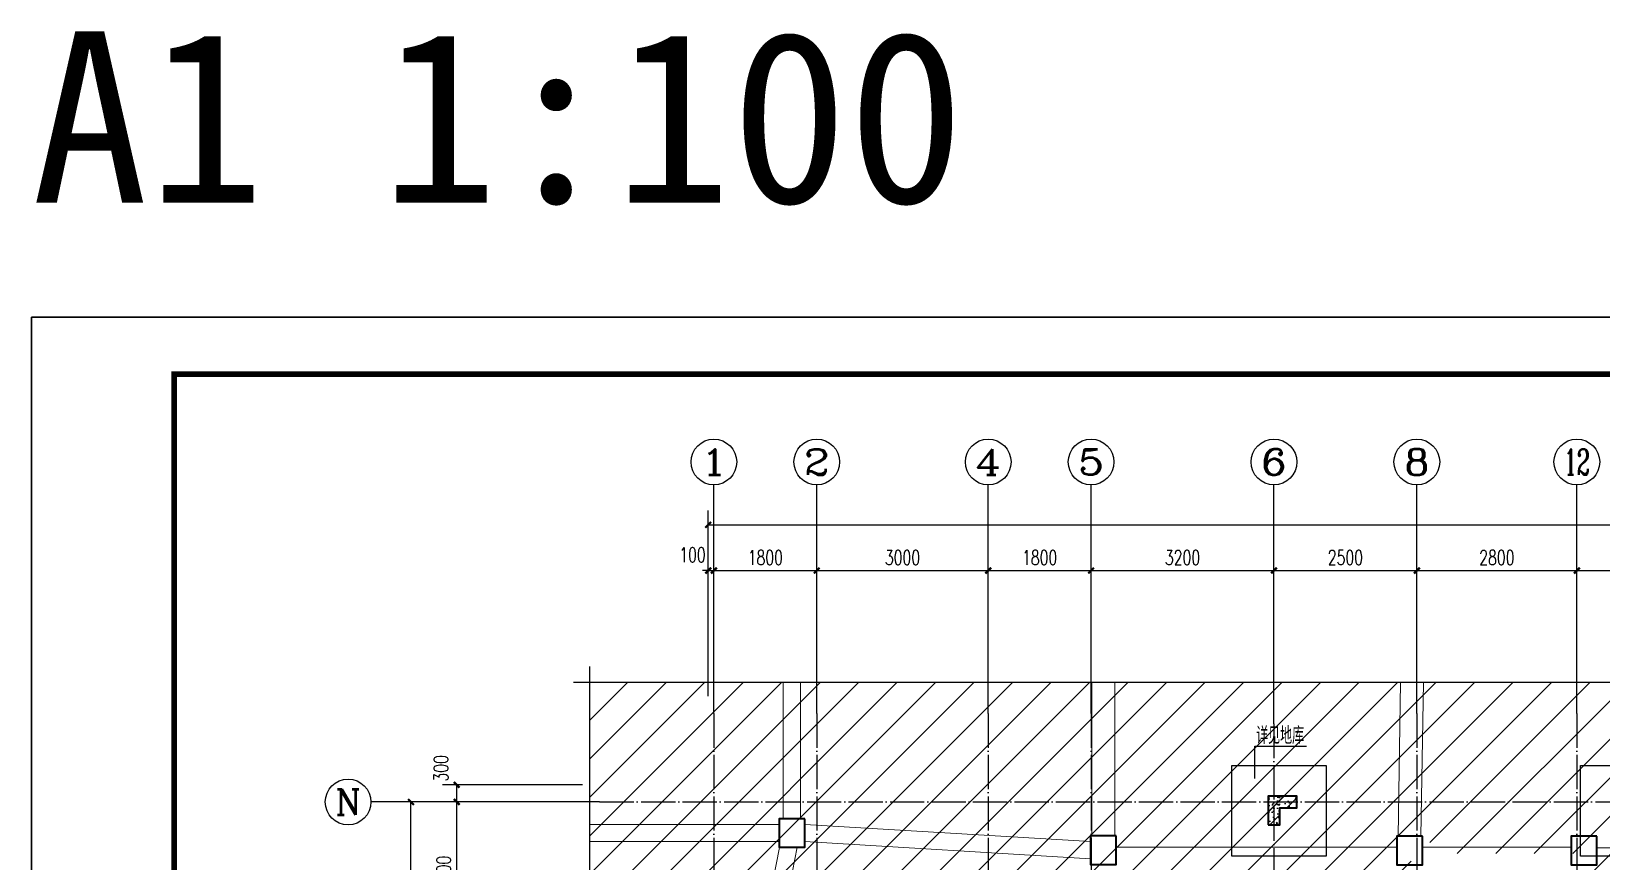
# Model space of a CAD drawing. Extents: x 393367 to 3005760, y 4998 to 826018.
# Drawn here: x 2480869 to 2508343, y 577834 to 592362 of the extents above; entities that cross this region are included whole.
import ezdxf
from ezdxf.enums import TextEntityAlignment as Align

# ---------------------------------------------------------------- set-up
doc = ezdxf.new("R2010")
doc.units = 0
doc.header["$LTSCALE"] = 1000
doc.linetypes.add('DOTE', pattern=[2.42, 2, -0.2, 0.02, -0.2])
doc.linetypes.add('虚线', pattern=[500, 300, -200])
doc.layers.get('0').update_dxf_attribs({"linetype": 'CONTINUOUS'})
doc.layers.get('Defpoints').update_dxf_attribs({"linetype": 'CONTINUOUS'})
for name, color, linetype in [('-TK', 7, 'CONTINUOUS'), ('AXIS', 3, 'CONTINUOUS'), ('AXIS_TEXT', 7, 'CONTINUOUS'), ('BEAM_CONT', 4, 'CONTINUOUS'), ('COLU', 7, 'CONTINUOUS'), ('COLU_HATCH', 251, 'CONTINUOUS'), ('DOTE', 8, 'DOTE'), ('S-填充', 251, 'CONTINUOUS'), ('S-引出线', 40, 'CONTINUOUS'), ('S-楼板文字', 7, 'CONTINUOUS'), ('THIN', 7, 'CONTINUOUS')]:
    doc.layers.add(name, color=color, linetype=linetype)
doc.layers.add('yichutu', color=7, linetype='CONTINUOUS', true_color=0xffffff, plot=False)
doc.layers.add('砼梁虚线', color=4, linetype='虚线', lineweight=18)
doc.styles.add('_TCH_AXIS', font='COMPLEX', dxfattribs={"bigfont": 'GBCBIG'})
doc.styles.add('_TCH_DIM_T3', font='SIMPLEX', dxfattribs={"width": 0.705882, "bigfont": 'GBCBIG'})
doc.styles.add('COMPLEX', font='COMPLEX')
doc.styles.add('TSSD_Rein', font='Tssdeng.shx', dxfattribs={"width": 0.7, "bigfont": 'hztxt.shx'})
doc.dimstyles.new('_TCH_ARCH&&100', dxfattribs={"dimtxt": 255, "dimasz": 100, "dimexe": 250, "dimexo": 300, "dimgap": 100, "dimtad": 1, "dimdec": 0, "dimzin": 0, "dimdsep": 46, "dimtxsty": '_TCH_DIM_T3', "dimblk": 'ARCHTICK', "dimcen": 0.09, "dimclrt": 7, "dimazin": 2, "dimtfac": 1, "dimtdec": 0, "dimtix": 1, "dimtmove": 2, "dimatfit": 3, "dimldrblk": 'ARCHTICK', "dimfxl": 1, "dimtolj": 1, "dimtzin": 0, "dimarcsym": 0})

# ---------------------------------------------------------------- blocks, each defined once
blk = doc.blocks.new('A1')
blk.add_lwpolyline([(0, 59400), (0, 0), (84100, 0), (84100, 59400)], close=True)
at = {"const_width": 100}
blk.add_lwpolyline([(2500, 58400), (2500, 1000), (83100, 1000), (83100, 58400)], close=True, dxfattribs=at)
blk = doc.blocks.new('_ArchTick')
at = {"color": 0, "linetype": 'ByBlock', "const_width": 0.4}
blk.add_lwpolyline([(-0.5, -0.5), (0.5, 0.5)], dxfattribs=at)
blk = doc.blocks.new('*D2518')
at = {"layer": 'AXIS', "color": 0, "lineweight": -2}
for p, q in [((2490511, 578877), (2487261, 578877)), ((2487511, 563627), (2487511, 578877)), ((2490511, 563627), (2487261, 563627))]:
    blk.add_line(p, q, dxfattribs=at)
at = {"layer": 'Defpoints', "color": 0}
for p in [(2487511, 578877), (2490811, 578877), (2490811, 563627)]:
    blk.add_point(p, dxfattribs=at)
at = {"layer": 'AXIS', "color": 0, "lineweight": -2, "xscale": 100, "yscale": 100, "zscale": 100}
for p, rotation in [((2487511, 578877), 90), ((2487511, 563627), 270)]:
    blk.add_blockref('_ArchTick', p, dxfattribs=dict(at, rotation=rotation))
at = {"layer": 'AXIS', "color": 7, "insert": (2487283, 571252), "char_height": 255, "attachment_point": 5, "rotation": 90, "style": '_TCH_DIM_T3'}
blk.add_mtext('\\A1;15250', dxfattribs=at)
blk = doc.blocks.new('*D2529')
at = {"layer": 'AXIS', "color": 0, "lineweight": -2}
for p, q in [((2492711, 580727), (2492711, 583177)), ((2492811, 580727), (2492811, 583177)), ((2492711, 582927), (2492611, 582927)), ((2492711, 582927), (2492811, 582927)), ((2492811, 582927), (2492911, 582927))]:
    blk.add_line(p, q, dxfattribs=at)
at = {"layer": 'Defpoints', "color": 0}
for p in [(2492811, 582927), (2492711, 580427), (2492811, 580427)]:
    blk.add_point(p, dxfattribs=at)
at = {"layer": 'AXIS', "color": 0, "lineweight": -2, "xscale": 100, "yscale": 100, "zscale": 100}
blk.add_blockref('_ArchTick', (2492711, 582927), dxfattribs=at)
at = {"layer": 'AXIS', "color": 0, "lineweight": -2, "xscale": 100, "yscale": 100, "zscale": 100, "rotation": 180}
blk.add_blockref('_ArchTick', (2492811, 582927), dxfattribs=at)
at = {"layer": 'AXIS', "color": 7, "insert": (2492436, 583202), "char_height": 255, "attachment_point": 5, "style": '_TCH_DIM_T3'}
blk.add_mtext('\\A1;100', dxfattribs=at)
blk = doc.blocks.new('*D2530')
at = {"layer": 'AXIS', "color": 0, "lineweight": -2}
for p, q in [((2492811, 580727), (2492811, 583177)), ((2494611, 580727), (2494611, 583177)), ((2492811, 582927), (2494611, 582927))]:
    blk.add_line(p, q, dxfattribs=at)
at = {"layer": 'Defpoints', "color": 0}
for p in [(2494611, 582927), (2492811, 580427), (2494611, 580427)]:
    blk.add_point(p, dxfattribs=at)
at = {"layer": 'AXIS', "color": 0, "lineweight": -2, "xscale": 100, "yscale": 100, "zscale": 100, "rotation": 180}
blk.add_blockref('_ArchTick', (2492811, 582927), dxfattribs=at)
at = {"layer": 'AXIS', "color": 0, "lineweight": -2, "xscale": 100, "yscale": 100, "zscale": 100}
blk.add_blockref('_ArchTick', (2494611, 582927), dxfattribs=at)
at = {"layer": 'AXIS', "color": 7, "insert": (2493711, 583154), "char_height": 255, "attachment_point": 5, "style": '_TCH_DIM_T3'}
blk.add_mtext('\\A1;1800', dxfattribs=at)
blk = doc.blocks.new('*D2531')
at = {"layer": 'AXIS', "color": 0, "lineweight": -2}
for p, q in [((2494611, 580727), (2494611, 583177)), ((2497611, 580727), (2497611, 583177)), ((2494611, 582927), (2497611, 582927))]:
    blk.add_line(p, q, dxfattribs=at)
at = {"layer": 'Defpoints', "color": 0}
for p in [(2497611, 582927), (2494611, 580427), (2497611, 580427)]:
    blk.add_point(p, dxfattribs=at)
at = {"layer": 'AXIS', "color": 0, "lineweight": -2, "xscale": 100, "yscale": 100, "zscale": 100, "rotation": 180}
blk.add_blockref('_ArchTick', (2494611, 582927), dxfattribs=at)
at = {"layer": 'AXIS', "color": 0, "lineweight": -2, "xscale": 100, "yscale": 100, "zscale": 100}
blk.add_blockref('_ArchTick', (2497611, 582927), dxfattribs=at)
at = {"layer": 'AXIS', "color": 7, "insert": (2496111, 583154), "char_height": 255, "attachment_point": 5, "style": '_TCH_DIM_T3'}
blk.add_mtext('\\A1;3000', dxfattribs=at)
blk = doc.blocks.new('*D2532')
at = {"layer": 'AXIS', "color": 0, "lineweight": -2}
for p, q in [((2497611, 580727), (2497611, 583177)), ((2499411, 580727), (2499411, 583177)), ((2497611, 582927), (2499411, 582927))]:
    blk.add_line(p, q, dxfattribs=at)
at = {"layer": 'Defpoints', "color": 0}
for p in [(2499411, 582927), (2497611, 580427), (2499411, 580427)]:
    blk.add_point(p, dxfattribs=at)
at = {"layer": 'AXIS', "color": 0, "lineweight": -2, "xscale": 100, "yscale": 100, "zscale": 100, "rotation": 180}
blk.add_blockref('_ArchTick', (2497611, 582927), dxfattribs=at)
at = {"layer": 'AXIS', "color": 0, "lineweight": -2, "xscale": 100, "yscale": 100, "zscale": 100}
blk.add_blockref('_ArchTick', (2499411, 582927), dxfattribs=at)
at = {"layer": 'AXIS', "color": 7, "insert": (2498511, 583154), "char_height": 255, "attachment_point": 5, "style": '_TCH_DIM_T3'}
blk.add_mtext('\\A1;1800', dxfattribs=at)
blk = doc.blocks.new('*D2533')
at = {"layer": 'AXIS', "color": 0, "lineweight": -2}
for p, q in [((2505111, 580727), (2505111, 583177)), ((2507911, 580727), (2507911, 583177)), ((2505111, 582927), (2507911, 582927))]:
    blk.add_line(p, q, dxfattribs=at)
at = {"layer": 'Defpoints', "color": 0}
for p in [(2507911, 582927), (2505111, 580427), (2507911, 580427)]:
    blk.add_point(p, dxfattribs=at)
at = {"layer": 'AXIS', "color": 0, "lineweight": -2, "xscale": 100, "yscale": 100, "zscale": 100, "rotation": 180}
blk.add_blockref('_ArchTick', (2505111, 582927), dxfattribs=at)
at = {"layer": 'AXIS', "color": 0, "lineweight": -2, "xscale": 100, "yscale": 100, "zscale": 100}
blk.add_blockref('_ArchTick', (2507911, 582927), dxfattribs=at)
at = {"layer": 'AXIS', "color": 7, "insert": (2506511, 583154), "char_height": 255, "attachment_point": 5, "style": '_TCH_DIM_T3'}
blk.add_mtext('\\A1;2800', dxfattribs=at)
blk = doc.blocks.new('*D2534')
at = {"layer": 'AXIS', "color": 0, "lineweight": -2}
for p, q in [((2507911, 580727), (2507911, 583177)), ((2510411, 580727), (2510411, 583177)), ((2507911, 582927), (2510411, 582927))]:
    blk.add_line(p, q, dxfattribs=at)
at = {"layer": 'Defpoints', "color": 0}
for p in [(2510411, 582927), (2507911, 580427), (2510411, 580427)]:
    blk.add_point(p, dxfattribs=at)
at = {"layer": 'AXIS', "color": 0, "lineweight": -2, "xscale": 100, "yscale": 100, "zscale": 100, "rotation": 180}
blk.add_blockref('_ArchTick', (2507911, 582927), dxfattribs=at)
at = {"layer": 'AXIS', "color": 0, "lineweight": -2, "xscale": 100, "yscale": 100, "zscale": 100}
blk.add_blockref('_ArchTick', (2510411, 582927), dxfattribs=at)
at = {"layer": 'AXIS', "color": 7, "insert": (2509161, 583154), "char_height": 255, "attachment_point": 5, "style": '_TCH_DIM_T3'}
blk.add_mtext('\\A1;2500', dxfattribs=at)
blk = doc.blocks.new('*D2539')
at = {"layer": 'AXIS', "color": 0, "lineweight": -2}
for p, q in [((2492711, 580727), (2492711, 583977)), ((2547711, 580727), (2547711, 583977)), ((2492711, 583727), (2547711, 583727))]:
    blk.add_line(p, q, dxfattribs=at)
at = {"layer": 'Defpoints', "color": 0}
for p in [(2547711, 583727), (2492711, 580427), (2547711, 580427)]:
    blk.add_point(p, dxfattribs=at)
at = {"layer": 'AXIS', "color": 0, "lineweight": -2, "xscale": 100, "yscale": 100, "zscale": 100, "rotation": 180}
blk.add_blockref('_ArchTick', (2492711, 583727), dxfattribs=at)
at = {"layer": 'AXIS', "color": 0, "lineweight": -2, "xscale": 100, "yscale": 100, "zscale": 100}
blk.add_blockref('_ArchTick', (2547711, 583727), dxfattribs=at)
at = {"layer": 'AXIS', "color": 7, "insert": (2520211, 583954), "char_height": 255, "attachment_point": 5, "style": '_TCH_DIM_T3'}
blk.add_mtext('\\A1;55000', dxfattribs=at)
blk = doc.blocks.new('_axiso')
blk.add_circle((0, 0), 0.5)
at = {"layer": 'AXIS_TEXT', "style": 'COMPLEX', "width": 1.041667}
blk.add_attdef('A', text='', height=0.56, dxfattribs=at).set_placement((-0.25, -0.28), (0.25, -0.28), align=Align.FIT)
blk = doc.blocks.new('*D2542')
at = {"layer": 'AXIS', "color": 0, "lineweight": -2}
for p, q in [((2490511, 578877), (2488061, 578877)), ((2488311, 576377), (2488311, 578877)), ((2490511, 576377), (2488061, 576377))]:
    blk.add_line(p, q, dxfattribs=at)
at = {"layer": 'Defpoints', "color": 0}
for p in [(2488311, 578877), (2490811, 578877), (2490811, 576377)]:
    blk.add_point(p, dxfattribs=at)
at = {"layer": 'AXIS', "color": 0, "lineweight": -2, "xscale": 100, "yscale": 100, "zscale": 100}
for p, rotation in [((2488311, 578877), 90), ((2488311, 576377), 270)]:
    blk.add_blockref('_ArchTick', p, dxfattribs=dict(at, rotation=rotation))
at = {"layer": 'AXIS', "color": 7, "insert": (2488083, 577627), "char_height": 255, "attachment_point": 5, "rotation": 90, "style": '_TCH_DIM_T3'}
blk.add_mtext('\\A1;2500', dxfattribs=at)
blk = doc.blocks.new('*D2543')
at = {"layer": 'AXIS', "color": 0, "lineweight": -2}
for p, q in [((2490511, 579177), (2488061, 579177)), ((2488311, 578877), (2488311, 579177)), ((2490511, 578877), (2488061, 578877))]:
    blk.add_line(p, q, dxfattribs=at)
at = {"layer": 'Defpoints', "color": 0}
for p in [(2488311, 579177), (2490811, 579177), (2490811, 578877)]:
    blk.add_point(p, dxfattribs=at)
at = {"layer": 'AXIS', "color": 0, "lineweight": -2, "xscale": 100, "yscale": 100, "zscale": 100}
for p, rotation in [((2488311, 579177), 90), ((2488311, 578877), 270)]:
    blk.add_blockref('_ArchTick', p, dxfattribs=dict(at, rotation=rotation))
at = {"layer": 'AXIS', "color": 7, "insert": (2488036, 579466), "char_height": 255, "attachment_point": 5, "rotation": 90, "style": '_TCH_DIM_T3'}
blk.add_mtext('\\A1;300', dxfattribs=at)
blk = doc.blocks.new('A$C36D82429')
at = {"layer": 'COLU_HATCH'}
h = blk.add_hatch(dxfattribs=at)
h.set_pattern_fill('ARMORED', color=40, scale=35, style=0)
h.set_pattern_definition([(50, (-2413348.44, -676575.43), (251.041064, -21.963247), [26.25, -288.75]), (355, (-2413348.44, -676575.43), (-48.562967, 263.267247), [21, -231]), (100.4514, (-2413327.52, -676577.26), (202.478284, 241.30384), [22.309066, -245.39974]), (46.1842, (-2413348.44, -676505.43), (373.534367, -57.931655), [39.375, -433.125]), (96.6356, (-2413317.3, -676510.26), (327.131947, 340.941255), [33.4636, -368.09955]), (351.1842, (-2413348.44, -676505.43), (327.13168, 340.94151), [31.5, -346.5]), (21, (-2413313.44, -676522.93), (208.917468, -140.916612), [26.25, -288.75]), (326, (-2413313.44, -676522.93), (85.160366, 253.802516), [21, -231]), (71.4514, (-2413296.03, -676534.67), (294.07792, 112.885674), [22.309067, -245.39974]), (37.5, (-2413348.44, -676575.43), (4.2559494, 116.512849), [0, -228.2, 0, -234.5, 0, -231.875]), (7.5, (-2413348.44, -676575.43), (92.074338, 138.044099), [0, -133.7, 0, -222.95, 0, -88.375]), (327.5, (-2413426.49, -676575.43), (186.8378527, -7.894205), [0, -87.5, 0, -273, 0, -362.25]), (317.5, (-2413461.5, -676575.43), (204.115159, 35.036744), [0, -113.75, 0, -181.3, 0, -257.25]), (45, (-2413348.44, -676575.43), (-123.743687, 123.743687), [])])
h.paths.add_polyline_path([(12159, 14700), (12359, 14700), (12359, 15000), (12659, 15000), (12659, 15200), (12159, 15200)])
at = {"layer": 'S-填充', "linetype": 'ByBlock'}
h = blk.add_hatch(dxfattribs=at)
h.set_pattern_fill('ANSI31', color=8, scale=150, style=0)
h.set_pattern_definition([(45, (-2360954.8, -642363.44), (-336.759605, 336.759605), [])])
h.paths.add_polyline_path([(17734, 10700), (20159, 10700), (20159, 9500), (36559, 9500), (36559, 9400), (39559, 9400), (39559, 10700), (42059, 10700), (42059, 14100), (45059, 14100), (45059, 10700), (47609, 10700), (47609, 9500), (58490, 9500), (58490, 13066), (58270, 13136), (58710, 13256), (58490, 13326), (58490, 17193), (29515, 17193), (29445, 16973), (29325, 17413), (29255, 17193), (280, 17193), (280, 10955), (500, 10885), (60, 10765), (280, 10695), (280, 4457), (2359, 4457), (2359, 9500), (9159, 9500), (9159, 9400), (12159, 9400), (12159, 10700), (14659, 10700), (14659, 14500), (14984, 14500), (14984, 14200), (17734, 14200)])
at = {"layer": 'COLU', "lineweight": 35}
for points in [[(12159, 14700), (12359, 14700), (12359, 15000), (12659, 15000), (12659, 15200), (12159, 15200)], [(4049, 14807), (3599, 14807), (3599, 14307), (4049, 14307)], [(9499, 14507), (9049, 14507), (9049, 14007), (9499, 14007)], [(14859, 14500), (14409, 14500), (14409, 14000), (14859, 14000)], [(17909, 14500), (17459, 14500), (17459, 14000), (17909, 14000)]]:
    blk.add_lwpolyline(points, close=True, dxfattribs=at)
at = {"layer": 'THIN'}
for points in [[(58770, 17193), (29515, 17193), (29445, 16973), (29325, 17413), (29255, 17193), (0, 17193)], [(280, 17473), (280, 10955), (500, 10885), (60, 10765), (280, 10695), (280, 4177)]]:
    blk.add_lwpolyline(points, dxfattribs=at)
at = {"layer": '砼梁虚线', "lineweight": 18}
for p, q in [((3674, 17193), (3674, 14807)), ((3974, 14807), (3974, 17193)), ((9073, 17193), (9073, 14507)), ((9473, 14507), (9473, 17193)), ((14473, 17193), (14431, 14500)), ((14831, 14500), (14873, 17193)), ((3599, 14707), (280, 14707)), ((9049, 14407), (4049, 14707)), ((280, 14407), (3599, 14407)), ((3609, 14304), (2644, 9370)), ((2959, 9400), (3918, 14307)), ((4049, 14407), (9049, 14107)), ((14409, 14307), (9499, 14307)), ((17459, 14307), (14859, 14307)), ((20149, 14300), (17909, 14300))]:
    blk.add_line(p, q, dxfattribs=at)
blk = doc.blocks.new('*D3510')
at = {"layer": 'AXIS', "color": 0, "lineweight": -2}
for p, q in [((2499411, 580727), (2499411, 583177)), ((2502611, 580727), (2502611, 583177)), ((2499411, 582927), (2502611, 582927))]:
    blk.add_line(p, q, dxfattribs=at)
at = {"layer": 'Defpoints', "color": 0}
for p in [(2502611, 582927), (2499411, 580427), (2502611, 580427)]:
    blk.add_point(p, dxfattribs=at)
at = {"layer": 'AXIS', "color": 0, "lineweight": -2, "xscale": 100, "yscale": 100, "zscale": 100, "rotation": 180}
blk.add_blockref('_ArchTick', (2499411, 582927), dxfattribs=at)
at = {"layer": 'AXIS', "color": 0, "lineweight": -2, "xscale": 100, "yscale": 100, "zscale": 100}
blk.add_blockref('_ArchTick', (2502611, 582927), dxfattribs=at)
at = {"layer": 'AXIS', "color": 7, "insert": (2501011, 583154), "char_height": 255, "attachment_point": 5, "style": '_TCH_DIM_T3'}
blk.add_mtext('\\A1;3200', dxfattribs=at)
blk = doc.blocks.new('*D3511')
at = {"layer": 'AXIS', "color": 0, "lineweight": -2}
for p, q in [((2502611, 580727), (2502611, 583177)), ((2505111, 580727), (2505111, 583177)), ((2502611, 582927), (2505111, 582927))]:
    blk.add_line(p, q, dxfattribs=at)
at = {"layer": 'Defpoints', "color": 0}
for p in [(2505111, 582927), (2502611, 580427), (2505111, 580427)]:
    blk.add_point(p, dxfattribs=at)
at = {"layer": 'AXIS', "color": 0, "lineweight": -2, "xscale": 100, "yscale": 100, "zscale": 100, "rotation": 180}
blk.add_blockref('_ArchTick', (2502611, 582927), dxfattribs=at)
at = {"layer": 'AXIS', "color": 0, "lineweight": -2, "xscale": 100, "yscale": 100, "zscale": 100}
blk.add_blockref('_ArchTick', (2505111, 582927), dxfattribs=at)
at = {"layer": 'AXIS', "color": 7, "insert": (2503861, 583154), "char_height": 255, "attachment_point": 5, "style": '_TCH_DIM_T3'}
blk.add_mtext('\\A1;2500', dxfattribs=at)
blk = doc.blocks.new('yct-841-594-84100-59400-100-1000')
at = {"layer": 'yichutu', "color": 7, "true_color": 0xffffff}
blk.add_lwpolyline([(0, 0), (0, 59400), (84100, 59400), (84100, 0)], close=True, dxfattribs=at)
blk.add_text('A1 1:100', height=3000, dxfattribs=at).set_placement((0, 61400))

msp = doc.modelspace()

# ---------------------------------------------------------------- linework, layer by layer
at = {"layer": 'AXIS'}
for p, q in [((2492810.61754, 580426.98994), (2492810.61754, 584426.98994)), ((2494610.61754, 580426.98994), (2494610.61754, 584426.98994)), ((2497610.61754, 580426.98994), (2497610.61754, 584426.98994)), ((2499410.61754, 580426.98994), (2499410.61754, 584426.98994)), ((2502610.61754, 580246.44298), (2502610.61754, 584426.98994)), ((2505110.61754, 580426.98994), (2505110.61754, 584426.98994)), ((2507910.61753, 580426.98994), (2507910.61753, 584426.98994)), ((2490810.61754, 578876.98994), (2486810.61754, 578876.98994))]:
    msp.add_line(p, q, dxfattribs=at)
at = {"layer": 'COLU'}
for points in [[(2501874.59417, 579515.00574), (2503525.51709, 579515.00574), (2503525.51709, 577928.50417), (2501874.59417, 577928.50417)], [(2507974.69194, 579515.00574), (2509625.61486, 579515.00574), (2509625.61486, 577928.50417), (2507974.69194, 577928.50417)]]:
    msp.add_lwpolyline(points, close=True, dxfattribs=at)
at = {"layer": 'COLU', "lineweight": 35}
msp.add_lwpolyline([(2502510.61802, 578477.03757), (2502710.61802, 578477.03757), (2502710.61802, 578777.03757), (2503010.61802, 578777.03757), (2503010.61802, 578977.03757), (2502510.61802, 578977.03757)], close=True, dxfattribs=at)
at = {"layer": 'DOTE', "linetype": 'DOTE', "ltscale": 0.3}
for p, q in [((2492810.61754, 580426.98994), (2492810.61754, 561876.98994)), ((2494610.61754, 580426.98994), (2494610.61754, 570276.98994)), ((2497610.61754, 580426.98994), (2497610.61754, 570276.98994)), ((2499410.61754, 580426.98994), (2499410.61754, 561876.98994)), ((2505110.61754, 580426.98994), (2505110.61754, 570276.98994)), ((2507910.61753, 580426.98994), (2507910.61753, 570276.98994)), ((2502610.61754, 580246.44298), (2502610.61754, 571776.98994)), ((2490810.61754, 578876.98994), (2549610.61754, 578876.98994))]:
    msp.add_line(p, q, dxfattribs=at)
at = {"layer": 'S-引出线'}
msp.add_lwpolyline([(2502276.18302, 579285.79606), (2502276.18302, 579854.03154), (2503182.28716, 579854.03154)], dxfattribs=at)

# ---------------------------------------------------------------- block references
at = {"layer": '-TK'}
msp.add_blockref('A1', (2480869.24175, 527962.12225), dxfattribs=at)
at = {"layer": 'AXIS'}
ref = msp.add_blockref('_axiso', (2492810.61754, 584826.98994), dxfattribs=dict(at, xscale=800, yscale=800, zscale=800))
ref.add_attrib('A', '1', dxfattribs={"layer": 'AXIS_TEXT', "height": 452.54834, "style": '_TCH_AXIS', "width": 2.333333}).set_placement((2492584.34337, 584600.71577), (2493036.89171, 584600.71577), align=Align.FIT)
ref = msp.add_blockref('_axiso', (2494610.61754, 584826.98994), dxfattribs=dict(at, xscale=800, yscale=800, zscale=800))
ref.add_attrib('A', '2', dxfattribs={"layer": 'AXIS_TEXT', "height": 452.54834, "style": '_TCH_AXIS', "width": 1.5}).set_placement((2494384.34337, 584600.71577), (2494836.89171, 584600.71577), align=Align.FIT)
ref = msp.add_blockref('_axiso', (2497610.61754, 584826.98994), dxfattribs=dict(at, xscale=800, yscale=800, zscale=800))
ref.add_attrib('A', '4', dxfattribs={"layer": 'AXIS_TEXT', "height": 452.54834, "style": '_TCH_AXIS', "width": 1.3125}).set_placement((2497384.34337, 584600.71577), (2497836.89171, 584600.71577), align=Align.FIT)
ref = msp.add_blockref('_axiso', (2499410.61754, 584826.98994), dxfattribs=dict(at, xscale=800, yscale=800, zscale=800))
ref.add_attrib('A', '5', dxfattribs={"layer": 'AXIS_TEXT', "height": 452.54834, "style": '_TCH_AXIS', "width": 1.5}).set_placement((2499184.34337, 584600.71577), (2499636.89171, 584600.71577), align=Align.FIT)
ref = msp.add_blockref('_axiso', (2502610.61754, 584826.98994), dxfattribs=dict(at, xscale=800, yscale=800, zscale=800))
ref.add_attrib('A', '6', dxfattribs={"layer": 'AXIS_TEXT', "height": 452.54834, "style": '_TCH_AXIS', "width": 1.5}).set_placement((2502384.34337, 584600.71577), (2502836.89171, 584600.71577), align=Align.FIT)
ref = msp.add_blockref('_axiso', (2505110.61754, 584826.98994), dxfattribs=dict(at, xscale=800, yscale=800, zscale=800))
ref.add_attrib('A', '8', dxfattribs={"layer": 'AXIS_TEXT', "height": 452.54834, "style": '_TCH_AXIS', "width": 1.5}).set_placement((2504884.34337, 584600.71577), (2505336.89171, 584600.71577), align=Align.FIT)
ref = msp.add_blockref('_axiso', (2507910.61753, 584826.98994), dxfattribs=dict(at, xscale=800, yscale=800, zscale=800))
ref.add_attrib('A', '12', dxfattribs={"layer": 'AXIS_TEXT', "height": 452.54834, "style": '_TCH_AXIS', "width": 0.724138}).set_placement((2507684.34336, 584600.71577), (2508136.8917, 584600.71577), align=Align.FIT)
ref = msp.add_blockref('_axiso', (2486410.61754, 578876.98994), dxfattribs=dict(at, xscale=800, yscale=800, zscale=800))
ref.add_attrib('A', 'N', dxfattribs={"layer": 'AXIS_TEXT', "height": 452.54834, "style": '_TCH_AXIS', "width": 1.105263}).set_placement((2486184.34337, 578650.71577), (2486636.89171, 578650.71577), align=Align.FIT)
at = {"layer": 'BEAM_CONT'}
msp.add_blockref('A$C36D82429', (2490351.77234, 563776.9897), dxfattribs=at)
at = {"layer": 'yichutu'}
msp.add_blockref('yct-841-594-84100-59400-100-1000', (2480869.24175, 527962.12225), dxfattribs=at)

# ---------------------------------------------------------------- texts
at = {"layer": 'S-楼板文字', "style": 'TSSD_Rein', "width": 0.7}
msp.add_text('详见地库', height=300, dxfattribs=at).set_placement((2502298.00692, 579890.52433))

# ---------------------------------------------------------------- dimensions: what is measured, and where the dimension line sits
at = {"layer": 'AXIS'}
for p1, p2, distance, picture, middle in [((2492710.61754, 580426.98994), (2547710.61754, 580426.98994), 3300, '*D2539', (2520210.61754, 583954.48994)), ((2492810.61754, 580426.98994), (2494610.61754, 580426.98994), 2500, '*D2530', (2493710.61754, 583154.48994)), ((2494610.61754, 580426.98994), (2497610.61754, 580426.98994), 2500, '*D2531', (2496110.61754, 583154.48994)), ((2497610.61754, 580426.98994), (2499410.61754, 580426.98994), 2500, '*D2532', (2498510.61754, 583154.48994)), ((2499410.61754, 580426.98994), (2502610.61754, 580426.98994), 2500, '*D3510', (2501010.61754, 583154.48994)), ((2502610.61754, 580426.98994), (2505110.61754, 580426.98994), 2500, '*D3511', (2503860.61754, 583154.48994)), ((2505110.61754, 580426.98994), (2507910.61753, 580426.98994), 2500, '*D2533', (2506510.61754, 583154.48994)), ((2507910.61753, 580426.98994), (2510410.61754, 580426.98994), 2500, '*D2534', (2509160.61754, 583154.48994)), ((2490810.61754, 563626.98994), (2490810.61754, 578876.98994), 3300, '*D2518', (2487283.11754, 571251.98994)), ((2490810.61754, 576376.98994), (2490810.61754, 578876.98994), 2500, '*D2542', (2488083.11754, 577626.98994))]:
    dim = msp.add_aligned_dim(p1=p1, p2=p2, distance=distance, dimstyle='_TCH_ARCH&&100', dxfattribs=at)
    dim.commit()
    dim.dimension.update_dxf_attribs({"geometry": picture, "text_midpoint": middle})
for base, p1, p2, angle, picture, middle in [((2492810.61754, 582926.98994), (2492710.61754, 580426.98994), (2492810.61754, 580426.98994), 0, '*D2529', (2492435.61754, 583201.98994)), ((2488310.61754, 579177.09549), (2490810.61754, 578876.98994), (2490810.61754, 579177.09549), 90, '*D2543', (2488035.61754, 579466.09549))]:
    dim = msp.add_linear_dim(base=base, p1=p1, p2=p2, angle=angle, dimstyle='_TCH_ARCH&&100', dxfattribs=at)
    dim.commit()
    dim.dimension.update_dxf_attribs({"geometry": picture, "text_midpoint": middle, "dimtype": 161})

doc.saveas('drawing.dxf')
